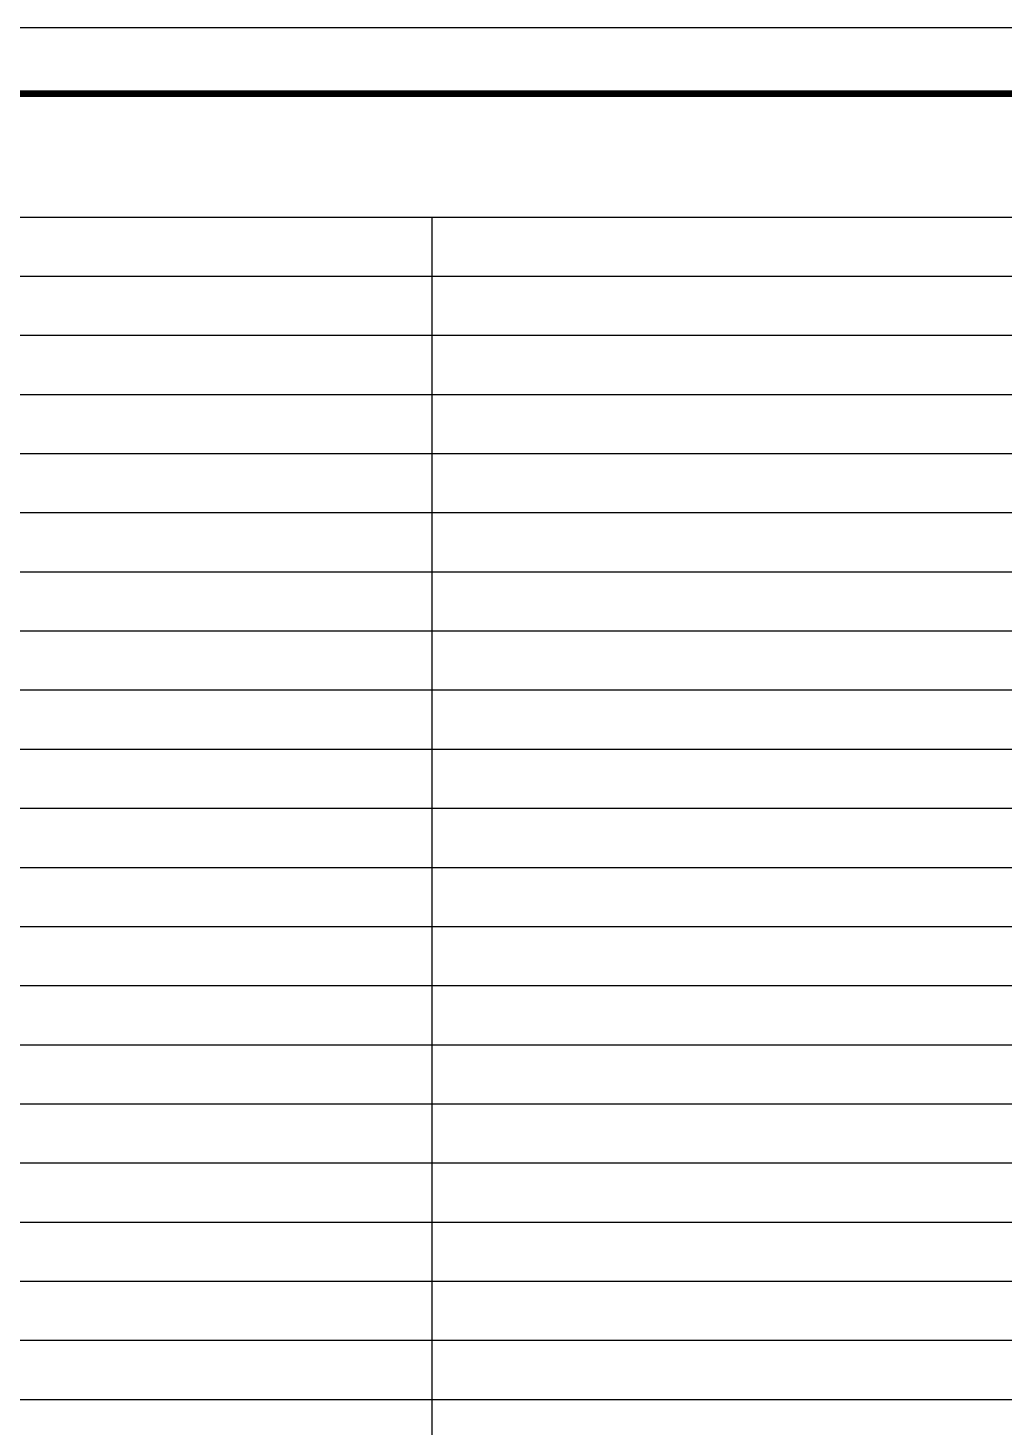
# Model space of a CAD drawing. Extents: x -695846 to 822170, y -413475 to 397179.
# Drawn here: x -506080 to -491230, y 155876 to 177174 of the extents above; entities that cross this region are included whole.
import ezdxf

# ---------------------------------------------------------------- set-up
doc = ezdxf.new("R2010")
doc.units = 0
doc.header["$LTSCALE"] = 1000
doc.header["$MEASUREMENT"] = 0
doc.layers.add('T-图框-175', color=175, linetype='Continuous')
doc.layers.add('ZSX', color=8, linetype='Continuous')

msp = doc.modelspace()

# ---------------------------------------------------------------- linework, layer by layer
at = {"layer": 'T-图框-175'}
msp.add_lwpolyline([(-535780, 135174), (-476380, 135174), (-476380, 177174), (-535780, 177174)], close=True, dxfattribs=at)
at = {"layer": 'T-图框-175', "const_width": 100}
msp.add_lwpolyline([(-533280, 136174), (-477380, 136174), (-477380, 176174), (-533280, 176174)], close=True, dxfattribs=at)
at = {"layer": 'ZSX', "linetype": 'Continuous'}
for p, q in [((-533318, 174296), (-484875, 174296)), ((-499928, 136096), (-499928, 174296)), ((-533318, 173396), (-484875, 173396)), ((-533318, 172496), (-484875, 172496)), ((-533318, 171596), (-484875, 171596)), ((-533318, 170696), (-484875, 170696)), ((-533318, 169796), (-484875, 169796)), ((-533318, 168896), (-484875, 168896)), ((-533318, 167996), (-484875, 167996)), ((-533318, 167096), (-484875, 167096)), ((-533318, 166196), (-484875, 166196)), ((-533318, 165296), (-484875, 165296)), ((-533318, 164396), (-484875, 164396)), ((-533318, 163496), (-484875, 163496)), ((-533318, 162596), (-484875, 162596)), ((-533318, 161696), (-484875, 161696)), ((-533318, 160796), (-484875, 160796)), ((-533318, 159896), (-484875, 159896)), ((-533318, 158996), (-484875, 158996)), ((-533318, 158096), (-484875, 158096)), ((-533318, 157196), (-484875, 157196)), ((-533318, 156296), (-484875, 156296))]:
    msp.add_line(p, q, dxfattribs=at)

doc.saveas('drawing.dxf')
